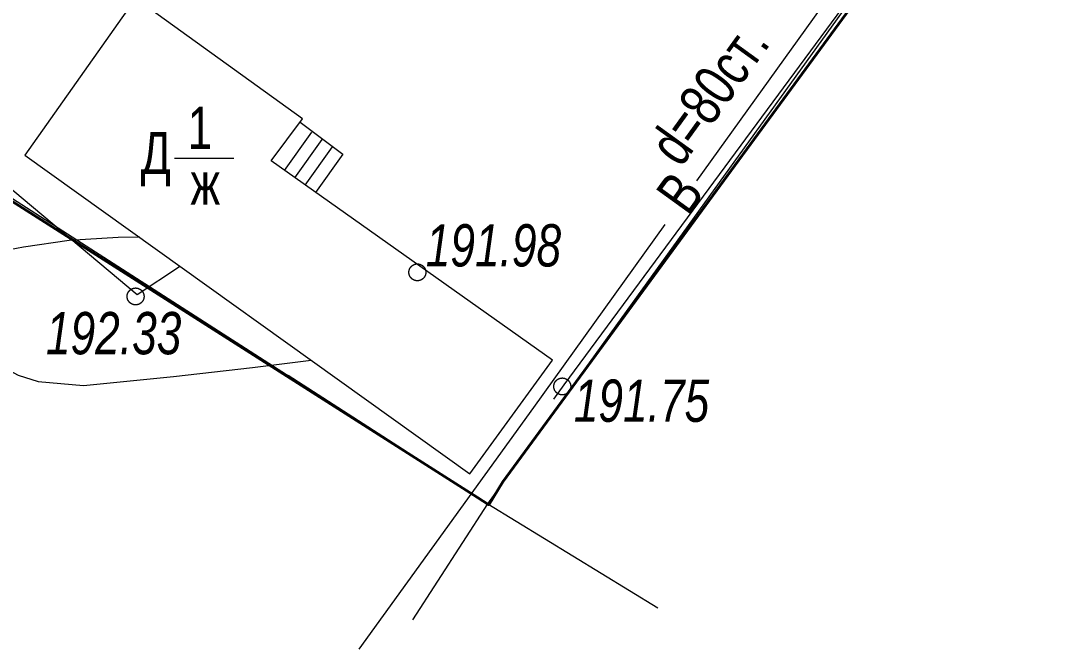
# Model space of a CAD drawing. Header units: millimetres. Extents: x -38151500 to -27467627, y -20617104 to -20349562.
# Drawn here: x -28293066 to -28268507, y -20520149 to -20505276 of the extents above; entities that cross this region are included whole.
import ezdxf
from ezdxf.xclip import XClip

# ---------------------------------------------------------------- set-up
doc = ezdxf.new("R2010")
doc.units = ezdxf.units.MM
doc.header["$MEASUREMENT"] = 0
doc.header["$XCLIPFRAME"] = 0
doc.layers.add('!!! ПОДОСНОВА', color=7, linetype='Continuous')
for name, color, linetype, lineweight in [('Новый_ГП_Граница участка_Ном._пера__1', 1, 'Continuous', 40), ('Чертеж_1_Новофедоровское_снт 28_07$0$tp_Здания_Ном._пера__253', 252, 'Continuous', 18), ('Чертеж_1_Новофедоровское_снт 28_07$0$tp_отметки_новые_Ном._пера__253', 252, 'Continuous', 18), ('Чертеж_1_Новофедоровское_снт 28_07$0$U_ТЕКСТ_БЕЛЫЙ_Ном._пера__253', 252, 'Continuous', 18), ('Чертеж_1_Новый_ГП_Топография_Ном._пера__253', 252, 'Continuous', 18), ('Чертеж_1_Новый_Новофедоровское_снт 28_07$0$tp_Здания_Ном._пера__253', 252, 'Continuous', 18), ('Чертеж_1_Новый_Новофедоровское_снт 28_07$0$tp_Ограждения ДЕР_Ном._пера__253', 252, 'Continuous', 18), ('Чертеж_1_Новый_Новофедоровское_снт 28_07$0$tp_Ограждения мет_Ном._пера__253', 252, 'Continuous', 18), ('Чертеж_1_Новый_Новофедоровское_снт 28_07$0$tp_Ограждения рабица_Ном._пера__253', 252, 'Continuous', 18), ('Чертеж_1_Новый_Новофедоровское_снт 28_07$0$tp_отметки_новые_Ном._пера__7', 7, 'Continuous', 18), ('Чертеж_1_Новый_Новофедоровское_снт 28_07$0$tp_рельеф_Ном._пера__253', 252, 'Continuous', 18), ('Чертеж_1_Новый_Новофедоровское_снт 28_07$0$U_Водопровод_Ном._пера__253', 252, 'Continuous', 18)]:
    doc.layers.add(name, color=color, linetype=linetype, lineweight=lineweight)
doc.styles.add('РЎР“Р•РќР•Р\xa0РР\xa0_РЎРўРР›Р¬_1', font='arial.ttf', dxfattribs={"width": 0.75})
doc.styles.add('РЎР“Р•РќР•Р\xa0РР\xa0_РЎРўРР›Р¬_3', font='arial.ttf', dxfattribs={"width": 0.749999})

# ---------------------------------------------------------------- blocks, each defined once
blk = doc.blocks.new('Чертеж_7_1', base_point=(9803493, 0))
at = {"layer": 'Чертеж_1_Новый_ГП_Топография_Ном._пера__253', "color": 252, "lineweight": 18, "flags": 128}
for points in [[(-28318707, -20517064), (-28318667, -20517000), (-28308180, -20499900), (-28282010, -20516708), (-28270449, -20500671), (-28260533, -20487867), (-28262287, -20480650), (-28264292, -20473503), (-28269785, -20475465), (-28272641, -20474628), (-28286912, -20465849), (-28276963, -20449640), (-28284571, -20444942), (-28325602, -20512686)], [(-28287737, -20466500), (-28268337, -20478480), (-28265867, -20474480), (-28261427, -20486530), (-28271157, -20500140), (-28270297, -20500700), (-28281657, -20516190), (-28281987, -20516730), (-28282257, -20516560), (-28306737, -20500980), (-28296057, -20483870), (-28297767, -20482750)]]:
    blk.add_lwpolyline(points, close=True, dxfattribs=at)
at = {"layer": 'Чертеж_1_Новый_Новофедоровское_снт 28_07$0$tp_Здания_Ном._пера__253', "color": 252, "lineweight": 18, "flags": 128}
blk.add_lwpolyline([(-28282432, -20515999), (-28280482, -20513307), (-28287135, -20508594), (-28286394, -20507598), (-28290351, -20504739), (-28292966, -20508460)], close=True, dxfattribs=at)
for points in [[(-28286455, -20507679), (-28285444, -20508430), (-28286087, -20509337)], [(-28286821, -20508816), (-28286179, -20507910)], [(-28286576, -20508990), (-28285934, -20508083)], [(-28286332, -20509163), (-28285689, -20508257)], [(-28289422, -20508524), (-28288025, -20508524)]]:
    blk.add_lwpolyline(points, dxfattribs=at)
at = {"layer": 'Чертеж_1_Новый_Новофедоровское_снт 28_07$0$tp_Ограждения ДЕР_Ном._пера__253', "color": 252, "lineweight": 18, "flags": 128}
blk.add_lwpolyline([(-28269785, -20475465), (-28264292, -20473503), (-28262286, -20480652), (-28260533, -20487867), (-28270449, -20500671), (-28280207, -20513890), (-28280454, -20514232)], dxfattribs=at)
at = {"layer": 'Чертеж_1_Новый_Новофедоровское_снт 28_07$0$tp_Ограждения мет_Ном._пера__253', "color": 252, "lineweight": 18, "flags": 128}
for points in [[(-28286735, -20513661), (-28282010, -20516708), (-28277986, -20519168)], [(-28283788, -20519454), (-28282010, -20516708)]]:
    blk.add_lwpolyline(points, dxfattribs=at)
at = {"layer": 'Чертеж_1_Новый_Новофедоровское_снт 28_07$0$tp_Ограждения рабица_Ном._пера__253', "color": 252, "lineweight": 18, "flags": 128}
blk.add_lwpolyline([(-28308180, -20499900), (-28298517, -20505945), (-28293449, -20509117), (-28290309, -20511753), (-28289305, -20511091)], dxfattribs=at)
at = {"layer": 'Чертеж_1_Новый_Новофедоровское_снт 28_07$0$tp_отметки_новые_Ном._пера__7', "color": 7, "lineweight": 18}
for centre in [(-28283677, -20511230), (-28290347, -20511800), (-28280247, -20513930)]:
    blk.add_circle(centre, 200, dxfattribs=at)
at = {"layer": 'Чертеж_1_Новый_Новофедоровское_снт 28_07$0$tp_рельеф_Ном._пера__253', "color": 252, "lineweight": 18, "flags": 128}
blk.add_lwpolyline([(-28290257, -20510399), (-28290756, -20510404), (-28291917, -20510480), (-28293001, -20510632), (-28293668, -20510762), (-28294357, -20511213), (-28294532, -20511819), (-28294339, -20512409), (-28294059, -20512978), (-28293683, -20513365), (-28293124, -20513665), (-28292655, -20513815), (-28291582, -20513909), (-28289451, -20513693), (-28287580, -20513485), (-28286192, -20513308)], dxfattribs=at)
at = {"layer": 'Чертеж_1_Новый_Новофедоровское_снт 28_07$0$U_Водопровод_Ном._пера__253', "color": 252, "lineweight": 18, "flags": 128}
for points in [[(-28268976, -20497803), (-28277073, -20509064)], [(-28277818, -20510100), (-28280931, -20514430), (-28285066, -20520149)]]:
    blk.add_lwpolyline(points, dxfattribs=at)
at = {"layer": 'Чертеж_1_Новофедоровское_снт 28_07$0$tp_Здания_Ном._пера__253', "color": 252, "lineweight": 18, "char_height": 1000, "style": 'РЎР“Р•РќР•Р\xa0РР\xa0_РЎРўРР›Р¬_3'}
for s, insert, attachment_point in [('\\A1;{\\pql;\\fArial|b0|i0|c204|p0;\\W0.749999;1}', (-28289116, -20507813), 4), ('\\A1;{\\pql;\\fArial|b0|i0|c204|p0;\\W0.749999;Д}', (-28290223, -20509195), 7), ('\\A1;{\\pql;\\fArial|b0|i0|c204|p0;\\W0.749999;ж}', (-28289048, -20509128), 4)]:
    blk.add_mtext(s, dxfattribs=dict(at, insert=insert, attachment_point=attachment_point))
at = {"layer": 'Чертеж_1_Новофедоровское_снт 28_07$0$tp_отметки_новые_Ном._пера__253', "color": 252, "lineweight": 18, "char_height": 1000, "attachment_point": 7, "style": 'РЎР“Р•РќР•Р\xa0РР\xa0_РЎРўРР›Р¬_1'}
for s, insert in [('\\A1;{\\pql;\\fArial|b0|i1|c204|p0;\\W0.750000;191.98}', (-28283478, -20511105)), ('\\A1;{\\pql;\\fArial|b0|i1|c204|p0;\\W0.750000;192.33}', (-28292469, -20513183)), ('\\A1;{\\pql;\\fArial|b0|i1|c204|p0;\\W0.750000;191.75}', (-28279974, -20514781))]:
    blk.add_mtext(s, dxfattribs=dict(at, insert=insert))
at = {"layer": 'Чертеж_1_Новофедоровское_снт 28_07$0$U_ТЕКСТ_БЕЛЫЙ_Ном._пера__253', "color": 252, "lineweight": 18, "char_height": 1000, "attachment_point": 7, "rotation": 54.132, "style": 'РЎР“Р•РќР•Р\xa0РР\xa0_РЎРўРР›Р¬_3'}
for s, insert in [('\\A1;{\\pql;\\fArial|b0|i0|c204|p0;\\W0.749999;d=80ст.}', (-28277430, -20508781)), ('\\A1;{\\pql;\\fArial|b0|i0|c204|p0;\\W0.749999;В}', (-28277262, -20509924))]:
    blk.add_mtext(s, dxfattribs=dict(at, insert=insert))

msp = doc.modelspace()

# ---------------------------------------------------------------- linework, layer by layer
at = {"layer": 'Новый_ГП_Граница участка_Ном._пера__1', "color": 1, "lineweight": 40}
msp.add_lwpolyline([(-28287737.41, -20466500), (-28268337.41, -20478480), (-28265867.41, -20474480), (-28261427.41, -20486530), (-28271157.41, -20500140), (-28270297.41, -20500700), (-28281657.41, -20516190), (-28281987.41, -20516730), (-28282257.41, -20516560), (-28306737.41, -20500980), (-28296057.41, -20483870), (-28297767.41, -20482750)], close=True, dxfattribs=at)

# ---------------------------------------------------------------- block references
at = {"layer": '!!! ПОДОСНОВА', "color": 252, "lineweight": 40}
ref = msp.add_blockref('Чертеж_7_1', (9803492.59, 0), dxfattribs=at)
XClip(ref).set_block_clipping_path([(-28353281.3359813392, -20418838.4532491304), (-28353281.3359813392, -20510095.8116091713), (-28330700.7663319707, -20510095.8116091713), (-28325307.6286476292, -20521215.6831232607), (-28239941.7650179006, -20521215.6831232607), (-28239941.7650179006, -20418721.7424019799)])

doc.saveas('drawing.dxf')
